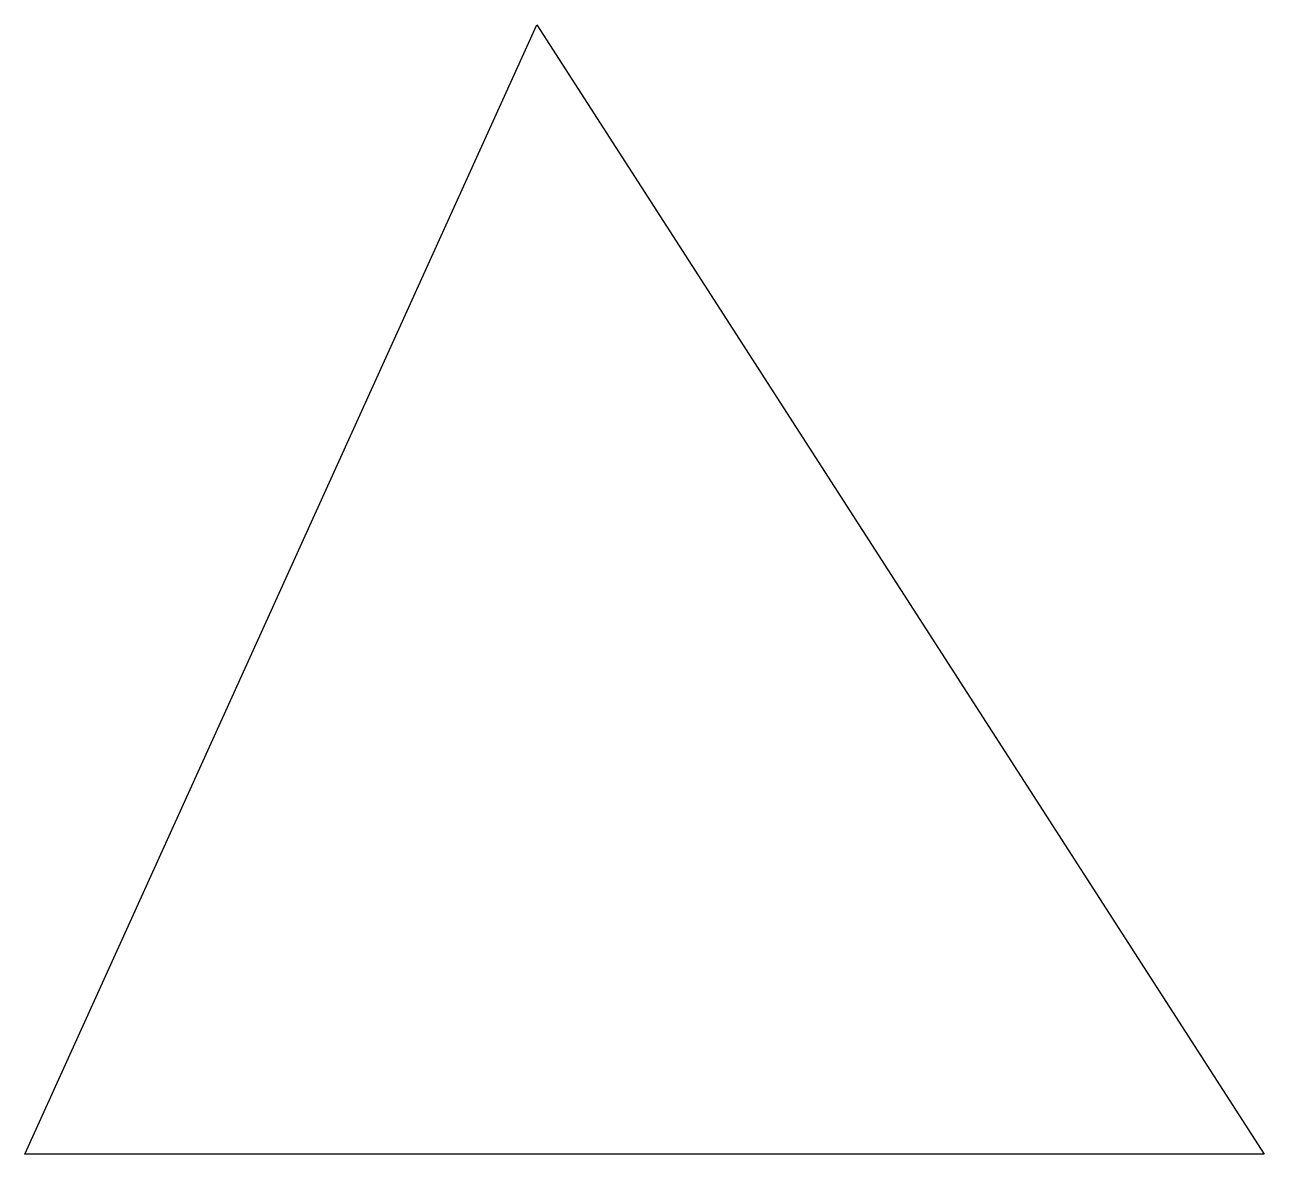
# Model space of a CAD drawing. Header units: millimetres. Extents: x 26.8 to 80, y -166.1 to -117.6.
import ezdxf

# ---------------------------------------------------------------- set-up
doc = ezdxf.new("R2010")
doc.units = ezdxf.units.MM
doc.layers.get('0').update_dxf_attribs({"linetype": 'CONTINUOUS'})

msp = doc.modelspace()

# ---------------------------------------------------------------- linework, layer by layer
msp.add_lwpolyline([(26.803, -166.111), (48.795, -117.639), (80.031, -166.111)], close=True)

doc.saveas('drawing.dxf')
